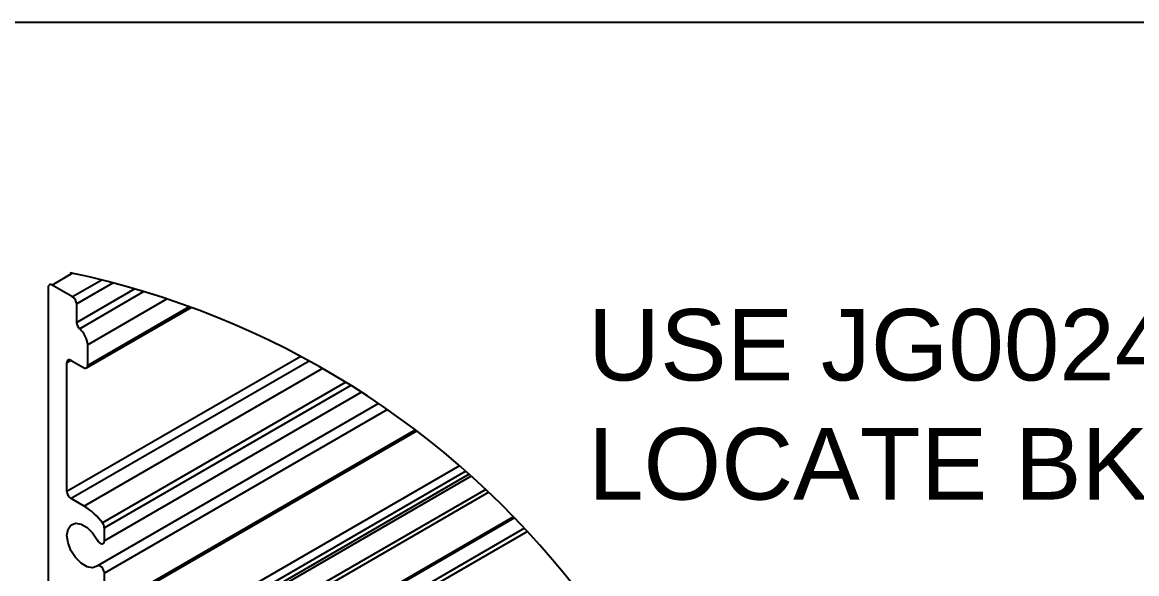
# Model space of a CAD drawing. Extents: x 0 to 11.4, y -13.7 to 0.
# Drawn here: x 7.012 to 9.938, y -1.447 to 0 of the extents above; entities that cross this region are included whole.
import ezdxf

# ---------------------------------------------------------------- set-up
doc = ezdxf.new("R2010")
doc.units = 0
doc.header["$LTSCALE"] = 0.5
doc.header["$MEASUREMENT"] = 0
for name, color, linetype in [('Dimension', 10, 'CONTINUOUS'), ('FAB DWG', 221, 'CONTINUOUS'), ('Housing', 150, 'CONTINUOUS')]:
    doc.layers.add(name, color=color, linetype=linetype)
doc.layers.add('Text-Unprinted', color=131, linetype='CONTINUOUS', plot=False)
doc.styles.get("Standard").update_dxf_attribs({"font": 'arial.ttf'})

msp = doc.modelspace()

# ---------------------------------------------------------------- linework, layer by layer
at = {"layer": 'Dimension', "transparency": 16777216}
msp.add_arc((6.6754, -2.8762), 2.2667, 37.756, 78.2279, dxfattribs=at)
at = {"layer": 'Housing', "transparency": 16777216}
for p, q in [((7.1439, -0.6585), (7.0903, -0.6894)), ((7.0797, -0.6956), (7.0797, -2.7639)), ((7.1441, -0.7205), (7.0903, -0.6894)), ((7.2208, -0.6762), (7.1441, -0.7205)), ((7.2502, -0.6837), (7.1547, -0.7389)), ((7.3073, -0.6995), (7.1547, -0.7876)), ((7.3313, -0.7066), (7.1626, -0.804)), ((7.392, -0.7258), (7.1838, -0.8461)), ((7.1547, -0.7876), (7.1547, -0.7389)), ((7.1804, -0.9064), (7.455, -0.7479)), ((7.4504, -0.7462), (7.1838, -0.9002)), ((7.1838, -0.9002), (7.1838, -0.8461)), ((7.743, -0.8767), (7.1292, -1.2312)), ((7.1398, -0.887), (7.1292, -0.8931)), ((7.1292, -1.2312), (7.1292, -0.8931)), ((7.1398, -0.887), (7.1725, -0.9059)), ((7.7649, -0.8886), (7.1398, -1.2496)), ((7.8001, -0.9083), (7.1745, -1.2696)), ((7.8611, -0.9445), (7.2224, -1.3134)), ((7.8745, -0.9527), (7.2273, -1.3266)), ((7.9027, -0.9706), (7.2273, -1.3607)), ((7.9471, -0.9999), (7.2092, -1.4261)), ((7.9705, -1.016), (7.2273, -1.4452)), ((7.2242, -1.5477), (8.0476, -1.0722)), ((8.0438, -1.0693), (7.2273, -1.5409)), ((8.1598, -1.1632), (7.1292, -1.7584)), ((8.1766, -1.178), (7.1398, -1.7768)), ((8.1853, -1.1857), (7.1734, -1.7702)), ((8.1908, -1.1907), (7.1832, -1.7726)), ((8.2285, -1.2253), (7.2229, -1.8061)), ((7.1745, -1.2696), (7.1398, -1.2496)), ((8.2367, -1.2331), (7.2272, -1.8161)), ((8.3018, -1.2975), (7.3012, -1.8753)), ((8.3045, -1.3003), (7.3065, -1.8766)), ((7.2273, -1.3607), (7.2273, -1.3266)), ((8.3304, -1.3275), (7.3362, -1.9017)), ((8.3382, -1.3359), (7.3403, -1.9123)), ((7.2273, -1.5409), (7.2273, -1.4452))]:
    msp.add_line(p, q, dxfattribs=at)
at = {"layer": 'Housing', "transparency": 16777216, "flags": 128}
for points in [[(7.2086, -1.4265), (7.1965, -1.4308), (7.1818, -1.4283), (7.1662, -1.4191), (7.1516, -1.4043), (7.1397, -1.3858), (7.1319, -1.3657), (7.1292, -1.3463), (7.1319, -1.3301), (7.1397, -1.319), (7.1516, -1.3142), (7.1662, -1.3163), (7.1818, -1.3252), (7.1965, -1.3396), (7.2086, -1.358)], [(7.2086, -1.358), (7.2111, -1.3618), (7.214, -1.3649), (7.2172, -1.3671), (7.2204, -1.3682), (7.2232, -1.368), (7.2254, -1.3666), (7.2268, -1.3641), (7.2273, -1.3607)], [(7.2273, -1.4452), (7.2268, -1.4413), (7.2254, -1.4372), (7.2232, -1.4332), (7.2204, -1.4298), (7.2172, -1.4272), (7.214, -1.4257), (7.2111, -1.4255), (7.2086, -1.4265)]]:
    msp.add_lwpolyline(points, dxfattribs=at)
at = {"layer": 'Housing', "transparency": 16777216}
for centre, radius, start, end in [((7.0862, -0.6945), 0.00655, 50.7624, 189.2023), ((7.1316, -0.7399), 0.0231, 2.6115, 57.3885), ((7.1781, -0.7864), 0.0235, 182.9393, 228.4633), ((7.1195, -0.8522), 0.0646, 5.4287, 48.2258), ((7.1357, -0.8921), 0.00655, 50.7607, 189.202), ((7.1767, -0.9002), 0.00708, 233.3427, 0.2212), ((7.1522, -1.2302), 0.0231, 182.6115, 237.3885), ((7.0876, -1.4127), 0.1674, 36.3892, 58.7394), ((7.2044, -1.3276), 0.0229, 2.5487, 38.3373)]:
    msp.add_arc(centre, radius, start, end, dxfattribs=at)
at = {"layer": 'Text-Unprinted', "ltscale": 0.5, "transparency": 16777216}
msp.add_lwpolyline([(0, 0), (11.4138, 0), (11.4138, -13.6803), (0, -13.6803)], close=True, dxfattribs=at)

# ---------------------------------------------------------------- texts
at = {"layer": 'FAB DWG', "ltscale": 0.5, "transparency": 16777216, "insert": (8.4973, -1.0035), "char_height": 0.18751, "attachment_point": 4}
msp.add_mtext_dynamic_manual_height_columns('\\A1;USE JG00246 TO\\PLOCATE BK01512', width=5.873587, gutter_width=0.4688, heights=[0], dxfattribs=at)

doc.saveas('drawing.dxf')
